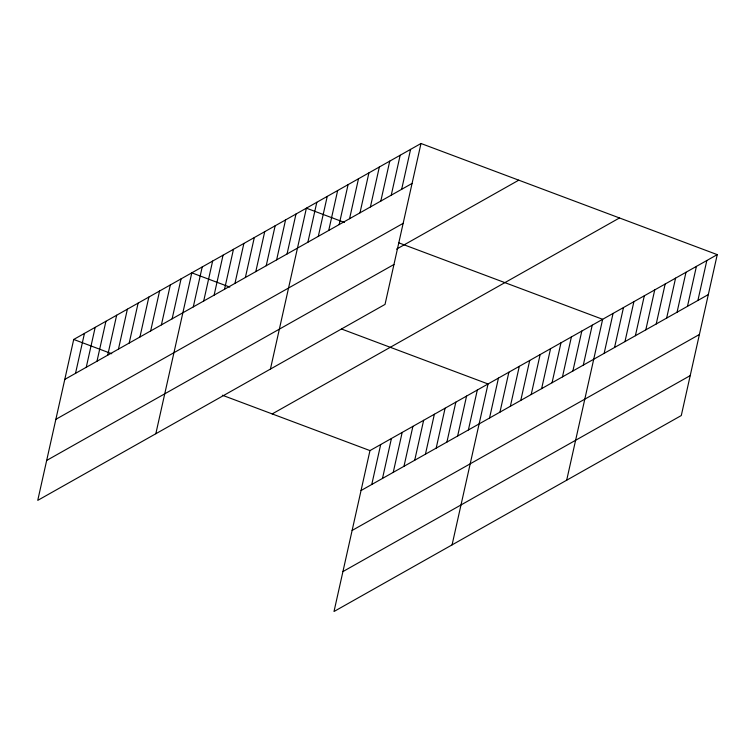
<?xml version="1.0" encoding="UTF-8"?>
<svg xmlns="http://www.w3.org/2000/svg" width="755" height="755" viewBox="0 0 755 755"><rect width="100%" height="100%" fill="white"/><g stroke="black" fill="none" stroke-linecap="round" stroke-linejoin="round"><path stroke-width="1.13" d="M420.997 143.497L73.716 339.457L37.75 500.367L385.031 304.407L420.997 143.497L717.25 254.633L681.284 415.543L334.003 611.503L369.969 450.593L717.25 254.633M75.528 373.338L84.447 333.408M86.259 367.279L95.187 327.349M96.989 361.23L105.917 321.29M107.729 355.171L116.657 315.231M118.459 349.112L127.387 309.173M129.199 343.053L138.118 303.123M139.93 336.994L148.858 297.064M150.66 330.945L159.588 291.005M161.4 324.886L170.328 284.946M172.131 318.827L181.058 278.888M155.823 433.738L191.789 272.838L229.813 287.098M193.289 306.889L202.208 266.959M203.699 301.009L212.627 261.079M214.118 295.139L223.046 255.199M224.537 289.259L233.465 249.32M234.956 283.38L243.884 243.44M245.375 277.5L254.303 237.561M255.794 271.621L264.722 231.681M266.213 265.741L275.141 225.802M276.632 259.862L285.56 219.922M287.051 253.982L295.979 214.043M270.432 369.072L306.398 208.172L344.412 222.432M307.889 242.223L316.817 202.293M318.308 236.343L327.236 196.413M328.727 230.464L337.655 190.534M339.146 224.584L348.074 184.654M349.565 218.714L358.493 178.775M359.984 212.834L368.912 172.895M370.403 206.955L379.331 167.015M380.822 201.075L389.75 161.136M391.241 195.196L400.169 155.256M401.66 189.316L410.578 149.377M371.771 484.474L380.699 444.535M382.502 478.415L391.43 438.485M393.242 472.356L402.17 432.426M403.972 466.307L412.9 426.367M414.712 460.248L423.64 420.308M425.442 454.189L434.37 414.25M436.182 448.13L445.101 408.2M446.913 442.071L455.841 402.141M457.643 436.022L466.571 396.082M468.383 429.963L477.311 390.024M452.075 544.874L488.041 383.965L341.505 329.001M489.533 418.025L498.46 378.085M499.952 412.145L508.879 372.215M510.371 406.266L519.298 366.335M520.79 400.386L529.717 360.456M531.209 394.506L540.136 354.576M541.628 388.636L550.555 348.697M552.047 382.757L560.974 342.817M562.466 376.877L571.393 336.938M572.885 370.998L581.812 331.058M583.304 365.118L592.231 325.178M566.684 480.208L602.65 319.299L398.725 242.808M604.142 353.359L613.06 313.419M614.561 347.479L623.479 307.54M624.97 341.6L633.898 301.67M635.389 335.72L644.317 295.79M645.808 329.841L654.736 289.911M656.227 323.961L665.155 284.031M666.646 318.082L675.574 278.151M677.065 312.211L685.993 272.272M687.484 306.332L696.412 266.392M697.903 300.452L706.831 260.513M64.788 379.397L412.079 183.437M55.87 419.318L403.151 223.357M396.583 249.122L518.76 180.171M46.668 460.446L393.959 264.486M272.206 413.919L619.487 217.959M361.041 490.533L708.322 294.573M352.113 530.454L699.404 334.493M342.921 571.582L690.202 375.622M73.716 339.457L111.731 353.727M222.366 395.224L369.969 450.593"/></g></svg>
